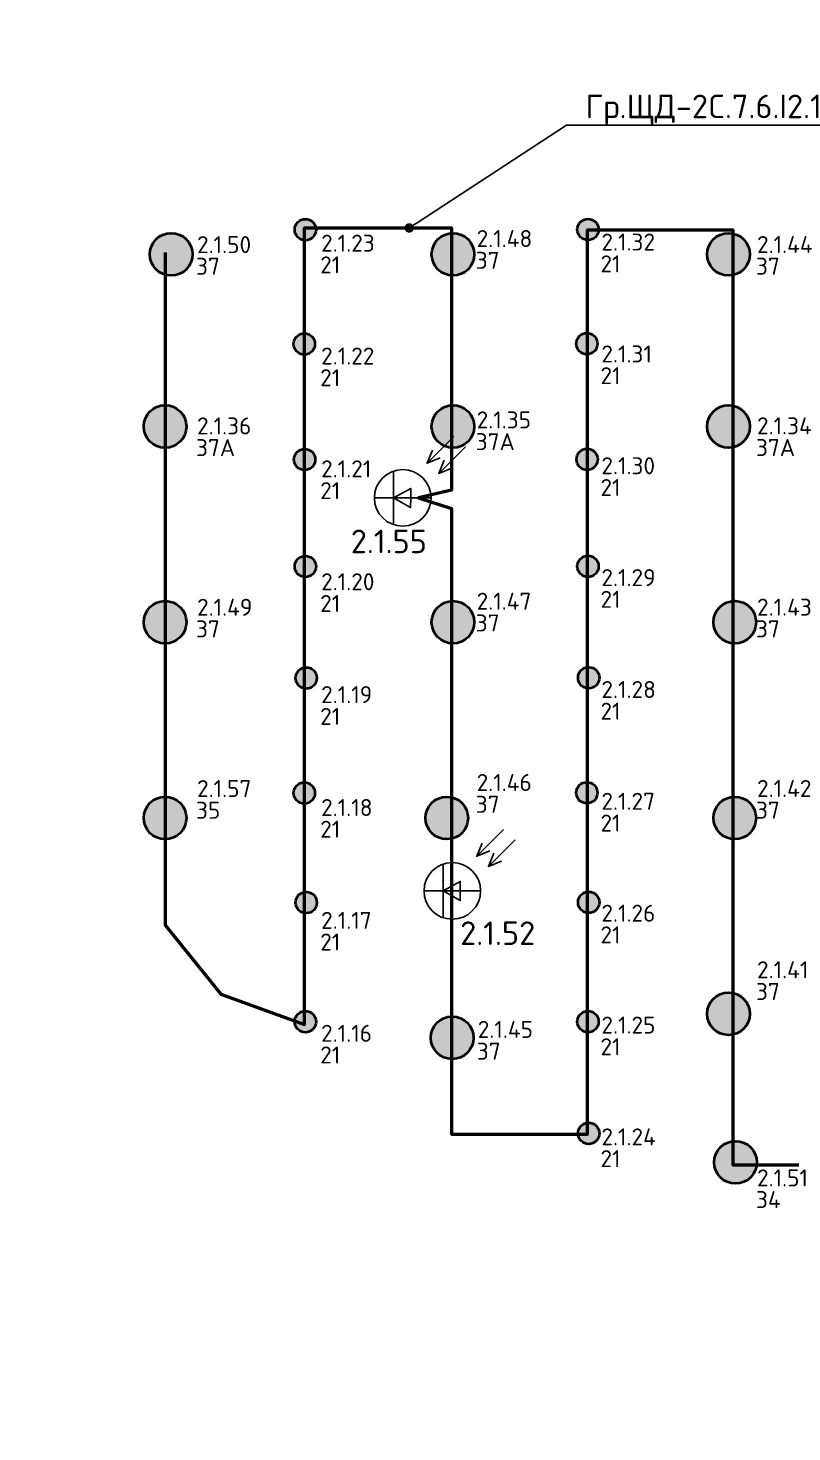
# Model space of a CAD drawing. Header units: millimetres. Extents: x -500444 to 437433, y -1435259 to 1593622.
# Drawn here: x -95141 to -87041, y -1388041 to -1373160 of the extents above; entities that cross this region are included whole.
import ezdxf
from ezdxf import colors
from ezdxf.entities.mleader import LeaderData, LeaderLine
from ezdxf.math import Vec2, Vec3

# ---------------------------------------------------------------- set-up
doc = ezdxf.new("R2010")
doc.units = ezdxf.units.MM
for name, color, linetype, lineweight in [('0_Авт.', 255, 'Continuous', 5), ('_Гр.ЩД-2C.7.6.I2.1', 6, 'Continuous', 50), ('_освещение_dali', 3, 'Continuous', 50), ('Светильники аварийные', 1, 'Continuous', 40)]:
    doc.layers.add(name, color=color, linetype=linetype, lineweight=lineweight)
doc.layers.add('сВЕтильники', color=7, linetype='Continuous', lineweight=40, true_color=0x0000f0)
doc.styles.add('ISOCPEUR', font='isocpeur.ttf', dxfattribs={"height": 250})
doc.styles.add('TableTextStyle', font='isocpeur.ttf', dxfattribs={"width": 0.9})
doc.linetypes.add('Проводка в лотке', pattern='A,7.5,[130,ltypeshp.shx,S=0.5,R=0,X=0,Y=0],1,[130,ltypeshp.shx,S=1,R=90,X=0,Y=-0.5],1,[130,ltypeshp.shx,S=0.5,R=0,X=0,Y=0],7.5', length=17)

# ---------------------------------------------------------------- blocks, each defined once
blk = doc.blocks.new('A$C85fa3c5e')
at = {"layer": '0_Авт.', "color": 6, "lineweight": 25, "ltscale": 100}
for points in [[(5.42, 6.5), (2.59, 3.68), (3.15, 5.07)], [(5.42, 6.5), (2.59, 3.68), (3.98, 4.24)], [(6.66, 5.43), (3.83, 2.6), (4.39, 3.99)], [(6.66, 5.43), (3.83, 2.6), (5.22, 3.16)], [(-0.97, 2.84), (-0.98, -2.84)], [(-3, 0), (3, 0)], [(-0.98, 0), (0.85, 1), (0.85, -0.01)], [(-0.98, 0), (0.84, -1.02), (0.85, -0.01)]]:
    blk.add_lwpolyline(points, dxfattribs=at)
blk.add_circle((0, 0), 3, dxfattribs=at)
blk = doc.blocks.new('A$Cab2378fa')
at = {"lineweight": 25}
h = blk.add_hatch(color=256, dxfattribs=at)
h.paths.add_polyline_path([(162, -157, 0.442338), (148, 178), (0, 0)])
h.paths.add_polyline_path([(-142, -170), (0, 0), (-163, 158, 0.430096)])
at = {"lineweight": 25, "true_color": 0xfff5f5}
h = blk.add_hatch(color=7, dxfattribs=at)
h.dxf.hatch_style = 1
h.paths.add_polyline_path([(0, 0), (-142, -170, 0.174923), (3, -222, 0.197808), (162, -157)])
h.paths.add_polyline_path([(-163, 158), (0, 0), (148, 178, 0.175398), (3, 230, 0.209014)])
blk.add_circle((3, 4), 226)
blk = doc.blocks.new('A$C2267f1ef')
at = {"layer": 'сВЕтильники', "ltscale": 100, "xscale": 0.5, "yscale": 0.5, "zscale": 0.5}
for p in [(225965, 11055), (228961, 11057), (225953, 9844), (228949, 9846), (225956, 8619), (228952, 8621), (225965, 7485), (228961, 7487), (225973, 6303), (228969, 6305), (225953, 5084), (228949, 5086), (225973, 3923), (228969, 3925), (225965, 2659), (228961, 2661), (228969, 1476)]:
    blk.add_blockref('A$Cab2378fa', p, dxfattribs=at)
at = {"layer": 'сВЕтильники', "ltscale": 100}
for p in [(224540, 10792), (227528, 10792), (230450, 10792), (224475, 6892), (227528, 6892), (230516, 6892), (224475, 4817), (227462, 4817), (230516, 4817), (230450, 2742), (227519, 2488), (230524, 1167)]:
    blk.add_blockref('A$Cab2378fa', p, dxfattribs=at)
at = {"layer": 'Светильники аварийные', "ltscale": 100}
for p in [(224475, 8967), (227528, 8967), (230450, 8967)]:
    blk.add_blockref('A$Cab2378fa', p, dxfattribs=at)
blk = doc.blocks.new('Гр.ЩД-2C.7.6.I2.1')
at = {"layer": '_Гр.ЩД-2C.7.6.I2.1', "color": 18, "true_color": 0x000000, "style": 'TableTextStyle'}
for s, p in [('37', (-5994, 10579)), ('21', (-4677, 10594)), ('37', (-3028, 10642)), ('21', (-1705, 10605)), ('37', (-56, 10580)), ('37', (2865, 10213)), ('21', (1244, 9590)), ('21', (4360, 9583)), ('21', (-4677, 9398)), ('21', (-1705, 9420)), ('37А', (1969, 8988)), ('37А', (-5994, 8657)), ('37А', (-3028, 8720)), ('37А', (-56, 8658)), ('21', (1244, 8403)), ('21', (4360, 8396)), ('21', (-4677, 8201)), ('21', (-1705, 8234)), ('21', (1244, 7216)), ('21', (4360, 7210)), ('21', (-4677, 7005)), ('21', (-1705, 7049)), ('37', (-5994, 6735)), ('37', (-3028, 6798)), ('37', (-56, 6736)), ('37', (2864, 6369)), ('21', (1244, 6029)), ('21', (4360, 6023)), ('21', (-4677, 5808)), ('21', (-1705, 5863)), ('37', (2734, 5049)), ('35', (-5994, 4813)), ('37', (-3028, 4876)), ('37', (-56, 4814)), ('21', (1244, 4843)), ('21', (4360, 4836)), ('21', (-4677, 4612)), ('21', (-1705, 4677)), ('21', (1244, 3656)), ('21', (4360, 3649)), ('21', (-4677, 3416)), ('21', (-1705, 3492)), ('37', (-56, 2892)), ('37', (2170, 2772)), ('21', (1244, 2469)), ('21', (4360, 2462)), ('21', (-4677, 2219)), ('37', (-3016, 2259)), ('21', (-1705, 2306)), ('21', (1244, 1282)), ('21', (4360, 1276)), ('21', (-1705, 1120)), ('34', (-56, 686)), ('35.1', (2923, 435))]:
    blk.add_text(s, height=180, dxfattribs=at).set_placement(p)
at = {"layer": '_Гр.ЩД-2C.7.6.I2.1', "ltscale": 100, "style": 'TableTextStyle'}
for tag, p, height in [('37', (-3018, 10872), 180), ('21', (-1695, 10835), 180), ('37', (-5984, 10809), 180), ('21', (-4667, 10824), 180), ('37', (-46, 10810), 180), ('37', (2875, 10443), 180), ('21', (1254, 9820), 180), ('21', (4370, 9813), 180), ('21', (-1695, 9650), 180), ('21', (-4667, 9628), 180), ('37А', (1883, 9229), 180), ('37А', (-3018, 8950), 180), ('37А', (-5984, 8887), 180), ('37А', (-46, 8888), 180), ('21', (1254, 8633), 180), ('21', (4370, 8626), 180), ('21', (-1695, 8464), 180), ('21', (-4667, 8431), 180), ('S', (3025, 8276), 250), ('S', (-4354, 7628), 250), ('21', (1254, 7446), 180), ('21', (4370, 7440), 180), ('21', (-1695, 7279), 180), ('21', (-4667, 7235), 180), ('37', (-5984, 6965), 180), ('37', (-3018, 7028), 180), ('37', (-46, 6966), 180), ('37', (2874, 6599), 180), ('21', (1254, 6259), 180), ('21', (4370, 6253), 180), ('21', (-1695, 6093), 180), ('21', (-4667, 6038), 180), ('37', (2744, 5279), 180), ('35', (-5984, 5043), 180), ('37', (-3018, 5106), 180), ('37', (-46, 5044), 180), ('21', (1254, 5073), 180), ('21', (4370, 5066), 180), ('21', (-1695, 4907), 180), ('21', (-4667, 4842), 180), ('21', (1254, 3886), 180), ('21', (4370, 3879), 180), ('21', (-1695, 3722), 180), ('21', (-4667, 3646), 180), ('S', (-3194, 3475), 250), ('37', (-46, 3122), 180), ('37', (2019, 3002), 180), ('21', (1254, 2699), 180), ('21', (4370, 2692), 180), ('21', (-1695, 2536), 180), ('21', (-4667, 2449), 180), ('37', (-3006, 2489), 180), ('S', (3046, 2203), 250), ('21', (1254, 1512), 180), ('21', (4370, 1506), 180), ('21', (-1695, 1350), 180), ('34', (-46, 916), 180), ('35.1', (2933, 665), 180)]:
    blk.add_attdef(tag, p, '', height=height, dxfattribs=at)
blk = doc.blocks.new('_Dot')
at = {"color": 0, "linetype": 'ByBlock', "lineweight": -2}
blk.add_line((-0.5, 0), (-1, 0), dxfattribs=at)
at = {"color": 0, "linetype": 'ByBlock', "const_width": 0.5}
blk.add_lwpolyline([(-0.25, 0, 1), (0.25, 0, 1)], format="xyb", close=True, dxfattribs=at)

msp = doc.modelspace()

# ---------------------------------------------------------------- linework, layer by layer
at = {"layer": '_Гр.ЩД-2C.7.6.I2.1', "ltscale": 100}
msp.add_lwpolyline([(-93688, -1375538), (-93688, -1382669), (-93097, -1383400), (-92209, -1383723), (-92209, -1375278), (-90649, -1375278), (-90649, -1378059), (-90999, -1378140), (-90649, -1378254), (-90649, -1384886), (-89209, -1384886), (-89209, -1375298), (-87668, -1375298), (-87668, -1375533), (-87668, -1385208), (-86265, -1385208)], dxfattribs=at)

# ---------------------------------------------------------------- block references
at = {"layer": '0_Авт.', "color": 3, "linetype": 'Проводка в лотке', "ltscale": 100, "xscale": 100, "yscale": 100, "zscale": 100}
for p in [(-91168, -1378140), (-90642, -1382306)]:
    msp.add_blockref('A$C85fa3c5e', p, dxfattribs=at)
at = {"layer": '_Гр.ЩД-2C.7.6.I2.1'}
ref = msp.add_blockref('Гр.ЩД-2C.7.6.I2.1', (-87366, -1386354), dxfattribs=at)
ref.add_attrib('S', '2.1.52', (-90559, -1382879), dxfattribs={"ltscale": 100, "height": 250, "style": 'TableTextStyle'})
ref.add_attrib('S', '2.1.53', (-84320, -1384151), dxfattribs={"ltscale": 100, "height": 250, "style": 'TableTextStyle'})
ref.add_attrib('S', '2.1.54', (-84340, -1378078), dxfattribs={"ltscale": 100, "height": 250, "style": 'TableTextStyle'})
ref.add_attrib('S', '2.1.55', (-91719, -1378726), dxfattribs={"ltscale": 100, "height": 250, "style": 'TableTextStyle'})
ref.add_attrib('35.1', '2.1.56', (-84433, -1385689), dxfattribs={"ltscale": 100, "height": 180, "style": 'TableTextStyle'})
ref.add_attrib('35', '2.1.57', (-93349, -1381311), dxfattribs={"ltscale": 100, "height": 180, "style": 'TableTextStyle'})
ref.add_attrib('34', '2.1.51', (-87411, -1385438), dxfattribs={"ltscale": 100, "height": 180, "style": 'TableTextStyle'})
ref.add_attrib('21', '2.1.0', (-82996, -1384848), dxfattribs={"ltscale": 100, "height": 180, "style": 'TableTextStyle'})
ref.add_attrib('21', '2.1.1', (-82996, -1383661), dxfattribs={"ltscale": 100, "height": 180, "style": 'TableTextStyle'})
ref.add_attrib('21', '2.1.2', (-82996, -1382474), dxfattribs={"ltscale": 100, "height": 180, "style": 'TableTextStyle'})
ref.add_attrib('21', '2.1.3', (-82996, -1381288), dxfattribs={"ltscale": 100, "height": 180, "style": 'TableTextStyle'})
ref.add_attrib('21', '2.1.4', (-82996, -1380101), dxfattribs={"ltscale": 100, "height": 180, "style": 'TableTextStyle'})
ref.add_attrib('21', '2.1.5', (-82996, -1378914), dxfattribs={"ltscale": 100, "height": 180, "style": 'TableTextStyle'})
ref.add_attrib('21', '2.1.6', (-82996, -1377727), dxfattribs={"ltscale": 100, "height": 180, "style": 'TableTextStyle'})
ref.add_attrib('21', '2.1.7', (-82996, -1376541), dxfattribs={"ltscale": 100, "height": 180, "style": 'TableTextStyle'})
ref.add_attrib('21', '2.1.8', (-86111, -1384841), dxfattribs={"ltscale": 100, "height": 180, "style": 'TableTextStyle'})
ref.add_attrib('21', '2.1.9', (-86111, -1383655), dxfattribs={"ltscale": 100, "height": 180, "style": 'TableTextStyle'})
ref.add_attrib('21', '2.1.10', (-86111, -1382468), dxfattribs={"ltscale": 100, "height": 180, "style": 'TableTextStyle'})
ref.add_attrib('21', '2.1.11', (-86111, -1381281), dxfattribs={"ltscale": 100, "height": 180, "style": 'TableTextStyle'})
ref.add_attrib('21', '2.1.12', (-86111, -1380094), dxfattribs={"ltscale": 100, "height": 180, "style": 'TableTextStyle'})
ref.add_attrib('21', '2.1.13', (-86111, -1378907), dxfattribs={"ltscale": 100, "height": 180, "style": 'TableTextStyle'})
ref.add_attrib('21', '2.1.14', (-86111, -1377721), dxfattribs={"ltscale": 100, "height": 180, "style": 'TableTextStyle'})
ref.add_attrib('21', '2.1.15', (-86111, -1376534), dxfattribs={"ltscale": 100, "height": 180, "style": 'TableTextStyle'})
ref.add_attrib('21', '2.1.16', (-92033, -1383905), dxfattribs={"ltscale": 100, "height": 180, "style": 'TableTextStyle'})
ref.add_attrib('21', '2.1.17', (-92033, -1382708), dxfattribs={"ltscale": 100, "height": 180, "style": 'TableTextStyle'})
ref.add_attrib('21', '2.1.18', (-92033, -1381512), dxfattribs={"ltscale": 100, "height": 180, "style": 'TableTextStyle'})
ref.add_attrib('21', '2.1.19', (-92033, -1380315), dxfattribs={"ltscale": 100, "height": 180, "style": 'TableTextStyle'})
ref.add_attrib('21', '2.1.20', (-92033, -1379119), dxfattribs={"ltscale": 100, "height": 180, "style": 'TableTextStyle'})
ref.add_attrib('21', '2.1.21', (-92033, -1377922), dxfattribs={"ltscale": 100, "height": 180, "style": 'TableTextStyle'})
ref.add_attrib('21', '2.1.22', (-92033, -1376726), dxfattribs={"ltscale": 100, "height": 180, "style": 'TableTextStyle'})
ref.add_attrib('21', '2.1.23', (-92033, -1375530), dxfattribs={"ltscale": 100, "height": 180, "style": 'TableTextStyle'})
ref.add_attrib('21', '2.1.24', (-89061, -1385003), dxfattribs={"ltscale": 100, "height": 180, "style": 'TableTextStyle'})
ref.add_attrib('21', '2.1.25', (-89061, -1383818), dxfattribs={"ltscale": 100, "height": 180, "style": 'TableTextStyle'})
ref.add_attrib('21', '2.1.26', (-89061, -1382632), dxfattribs={"ltscale": 100, "height": 180, "style": 'TableTextStyle'})
ref.add_attrib('21', '2.1.27', (-89061, -1381446), dxfattribs={"ltscale": 100, "height": 180, "style": 'TableTextStyle'})
ref.add_attrib('21', '2.1.28', (-89061, -1380261), dxfattribs={"ltscale": 100, "height": 180, "style": 'TableTextStyle'})
ref.add_attrib('21', '2.1.29', (-89061, -1379075), dxfattribs={"ltscale": 100, "height": 180, "style": 'TableTextStyle'})
ref.add_attrib('21', '2.1.30', (-89061, -1377889), dxfattribs={"ltscale": 100, "height": 180, "style": 'TableTextStyle'})
ref.add_attrib('21', '2.1.31', (-89061, -1376704), dxfattribs={"ltscale": 100, "height": 180, "style": 'TableTextStyle'})
ref.add_attrib('21', '2.1.32', (-89061, -1375518), dxfattribs={"ltscale": 100, "height": 180, "style": 'TableTextStyle'})
ref.add_attrib('37А', '2.1.33', (-85483, -1377125), dxfattribs={"ltscale": 100, "height": 180, "style": 'TableTextStyle'})
ref.add_attrib('37А', '2.1.34', (-87411, -1377466), dxfattribs={"ltscale": 100, "height": 180, "style": 'TableTextStyle'})
ref.add_attrib('37А', '2.1.35', (-90384, -1377403), dxfattribs={"ltscale": 100, "height": 180, "style": 'TableTextStyle'})
ref.add_attrib('37А', '2.1.36', (-93349, -1377467), dxfattribs={"ltscale": 100, "height": 180, "style": 'TableTextStyle'})
ref.add_attrib('37', '2.1.37', (-85346, -1383352), dxfattribs={"ltscale": 100, "height": 180, "style": 'TableTextStyle'})
ref.add_attrib('37', '2.1.38', (-84621, -1381075), dxfattribs={"ltscale": 100, "height": 180, "style": 'TableTextStyle'})
ref.add_attrib('37', '2.1.39', (-84492, -1379755), dxfattribs={"ltscale": 100, "height": 180, "style": 'TableTextStyle'})
ref.add_attrib('37', '2.1.40', (-84491, -1375911), dxfattribs={"ltscale": 100, "height": 180, "style": 'TableTextStyle'})
ref.add_attrib('37', '2.1.41', (-87411, -1383232), dxfattribs={"ltscale": 100, "height": 180, "style": 'TableTextStyle'})
ref.add_attrib('37', '2.1.42', (-87411, -1381310), dxfattribs={"ltscale": 100, "height": 180, "style": 'TableTextStyle'})
ref.add_attrib('37', '2.1.43', (-87411, -1379388), dxfattribs={"ltscale": 100, "height": 180, "style": 'TableTextStyle'})
ref.add_attrib('37', '2.1.44', (-87411, -1375544), dxfattribs={"ltscale": 100, "height": 180, "style": 'TableTextStyle'})
ref.add_attrib('37', '2.1.45', (-90372, -1383864), dxfattribs={"ltscale": 100, "height": 180, "style": 'TableTextStyle'})
ref.add_attrib('37', '2.1.46', (-90384, -1381247), dxfattribs={"ltscale": 100, "height": 180, "style": 'TableTextStyle'})
ref.add_attrib('37', '2.1.47', (-90384, -1379325), dxfattribs={"ltscale": 100, "height": 180, "style": 'TableTextStyle'})
ref.add_attrib('37', '2.1.48', (-90384, -1375481), dxfattribs={"ltscale": 100, "height": 180, "style": 'TableTextStyle'})
ref.add_attrib('37', '2.1.49', (-93349, -1379389), dxfattribs={"ltscale": 100, "height": 180, "style": 'TableTextStyle'})
ref.add_attrib('37', '2.1.50', (-93349, -1375545), dxfattribs={"ltscale": 100, "height": 180, "style": 'TableTextStyle'})
at = {"layer": '_освещение_dali', "ltscale": 100}
msp.add_blockref('A$C2267f1ef', (-318166, -1386354), dxfattribs=at)

# ---------------------------------------------------------------- leaders
at = {"layer": '_Гр.ЩД-2C.7.6.I2.1'}
ml = msp.add_multileader_mtext('Standard', dxfattribs=at)
ml.set_content('Гр.ЩД-2C.7.6.I2.1', color=256, style='ISOCPEUR')
ml.set_leader_properties()
ml.set_arrow_properties(name='DOT')
ml.build(insert=Vec2(0, 0))
ml.multileader.update_dxf_attribs({"has_dogleg": 0, "text_left_attachment_type": 6, "text_right_attachment_type": 6, "arrow_head_size": 100})
ctx = ml.context
ctx.base_point, ctx.char_height, ctx.arrow_head_size, ctx.landing_gap_size, ctx.plane_origin = Vec3(-89430, -1374190), 250, 100, 200, Vec3(-4656, -1245917)
ctx.left_attachment, ctx.right_attachment = 6, 6
notes = []
notes.append((ctx, [(0, (1, 1, 0), (-89438, -1374190), (1, 0), 8, [(1, [(-91099, -1375278)], 0, [])])]))
ctx.mtext.insert, ctx.mtext.flow_direction = Vec3(-89230, -1373865), 5
for ctx, leaders in notes:
    for number, flags, end, landing, length, lines in leaders:
        leader = LeaderData()
        leader.index, (leader.has_last_leader_line, leader.has_dogleg_vector, leader.attachment_direction) = number, flags
        leader.last_leader_point, leader.dogleg_vector, leader.dogleg_length = Vec3(end), Vec3(landing), length
        for number, points, colour, breaks in lines:
            line = LeaderLine()
            line.index, line.vertices, line.color, line.breaks = number, Vec3.list(points), colors.encode_raw_color(colour), breaks
            leader.lines.append(line)
        ctx.leaders.append(leader)

doc.saveas('drawing.dxf')
